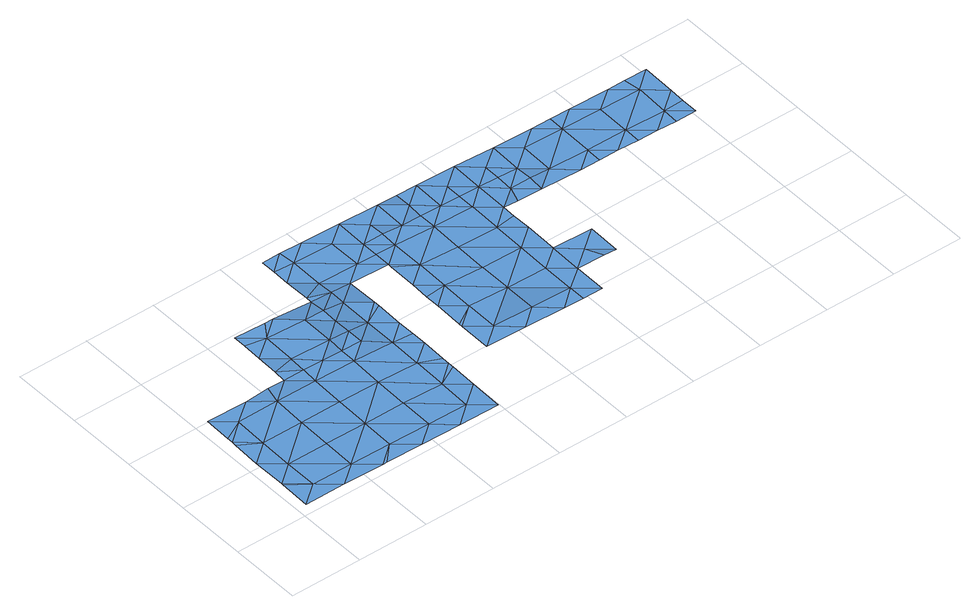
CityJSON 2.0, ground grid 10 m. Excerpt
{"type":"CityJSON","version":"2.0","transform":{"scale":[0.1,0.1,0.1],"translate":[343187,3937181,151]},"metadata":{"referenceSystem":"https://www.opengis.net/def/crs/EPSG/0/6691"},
"CityObjects":{
"waterbody1":{"type":"WaterBody","attributes":{"name":"5","class":"1140","function":"1","WaterBodyRiverFloodingRiskAttribute.description":"3","WaterBodyRiverFloodingRiskAttribute.rankOrg":"1","WaterBodyRiverFloodingRiskAttribute.adminType":"2","WaterBodyRiverFloodingRiskAttribute.scale":"L2"},"geometry":[{"type":"MultiSurface","lod":"1","boundaries":[[[0,1,2]],[[3,2,1]],[[3,4,2]],[[5,6,7]],[[8,6,5]],[[9,6,8]],[[10,5,11]],[[12,11,5]],[[13,11,12]],[[14,15,16]],[[17,18,19]],[[20,21,22]],[[23,20,22]],[[24,25,26]],[[23,25,24]],[[25,27,26]],[[28,26,27]],[[12,29,13]],[[30,29,12]],[[31,29,30]],[[15,19,32]],[[33,32,19]],[[34,19,14]],[[34,35,19]],[[17,19,35]],[[18,17,36]],[[36,17,21]],[[17,22,21]],[[17,30,22]],[[37,22,30]],[[22,37,25]],[[25,37,38]],[[39,38,37]],[[38,39,40]],[[39,41,40]],[[2,41,39]],[[2,39,42]],[[42,39,43]],[[43,39,44]],[[44,5,43]],[[0,42,43]],[[40,41,45]],[[45,41,46]],[[46,41,4]],[[7,0,43]],[[0,2,42]],[[5,7,43]],[[47,6,9]],[[48,3,1]],[[41,2,4]],[[10,8,5]],[[44,12,5]],[[37,30,12]],[[30,35,31]],[[19,15,14]],[[17,35,30]],[[18,33,19]],[[23,22,25]],[[27,25,38]],[[37,12,44]],[[44,39,37]],[[38,40,27]],[[49,40,45]],[[27,40,49]],[[49,28,27]],[[50,51,7]],[[51,0,7]],[[52,0,51]],[[1,0,52]],[[53,54,16]],[[53,16,15]],[[55,53,15]],[[47,56,6]],[[56,7,6]],[[15,32,55]],[[56,50,7]],[[48,1,57]],[[57,1,52]]]}]},
"waterbody2":{"type":"WaterBody","attributes":{"name":"5","class":"1140","function":"1","WaterBodyRiverFloodingRiskAttribute.description":"3","WaterBodyRiverFloodingRiskAttribute.rankOrg":"2","WaterBodyRiverFloodingRiskAttribute.adminType":"2","WaterBodyRiverFloodingRiskAttribute.scale":"L2"},"geometry":[{"type":"MultiSurface","lod":"1","boundaries":[[[58,59,60]],[[14,16,61]],[[61,54,62]],[[16,54,61]],[[31,63,29]],[[31,34,63]],[[11,13,64]],[[34,14,63]],[[35,34,31]],[[65,64,66]],[[60,65,66]],[[65,60,67]],[[67,60,59]],[[63,14,61]],[[60,63,61]],[[29,63,66]],[[13,29,66]],[[64,13,66]],[[63,60,66]],[[60,61,62]],[[58,60,62]]]}]},
"waterbody3":{"type":"WaterBody","attributes":{"name":"5","class":"1140","function":"1","WaterBodyRiverFloodingRiskAttribute.description":"3","WaterBodyRiverFloodingRiskAttribute.rankOrg":"1","WaterBodyRiverFloodingRiskAttribute.adminType":"2","WaterBodyRiverFloodingRiskAttribute.scale":"L2"},"geometry":[{"type":"MultiSurface","lod":"1","boundaries":[[[68,69,70]],[[70,71,68]],[[70,72,71]],[[73,72,74]],[[75,76,74]],[[69,77,78]],[[79,80,81]],[[82,70,69]],[[82,72,70]],[[82,74,72]],[[83,74,82]],[[83,75,74]],[[84,85,86]],[[86,87,88]],[[89,88,87]],[[90,91,92]],[[93,91,90]],[[93,94,91]],[[95,96,97]],[[98,96,95]],[[98,91,96]],[[99,91,98]],[[100,87,81]],[[101,100,102]],[[80,102,100]],[[102,80,103]],[[80,78,103]],[[82,78,80]],[[69,78,82]],[[100,95,87]],[[104,77,69]],[[105,106,107]],[[105,103,106]],[[107,106,108]],[[108,106,77]],[[103,77,106]],[[109,87,95]],[[109,89,87]],[[110,86,88]],[[101,98,100]],[[110,111,86]],[[86,111,84]],[[112,72,73]],[[71,72,112]],[[76,73,74]],[[82,79,83]],[[97,109,95]],[[100,98,95]],[[80,100,81]],[[77,103,78]],[[82,80,79]],[[113,69,68]],[[113,104,69]],[[91,99,92]],[[94,96,91]],[[83,114,75]],[[114,83,115]],[[83,116,115]],[[83,79,116]],[[81,116,79]],[[81,87,116]],[[87,86,116]],[[117,115,116]],[[85,117,116]],[[116,86,85]]]}]},
"waterbody4":{"type":"WaterBody","attributes":{"name":"5","class":"1140","function":"1","WaterBodyRiverFloodingRiskAttribute.description":"3","WaterBodyRiverFloodingRiskAttribute.rankOrg":"2","WaterBodyRiverFloodingRiskAttribute.adminType":"2","WaterBodyRiverFloodingRiskAttribute.scale":"L2"},"geometry":[{"type":"MultiSurface","lod":"1","boundaries":[[[118,119,120]],[[120,119,121]],[[111,122,123]],[[89,109,124]],[[125,126,124]],[[125,124,109]],[[127,125,109]],[[128,125,127]],[[129,128,130]],[[129,130,93]],[[94,93,130]],[[110,122,111]],[[131,132,123]],[[88,124,133]],[[97,96,127]],[[88,89,124]],[[127,109,97]],[[96,128,127]],[[130,128,96]],[[129,93,134]],[[134,93,135]],[[135,136,137]],[[136,135,92]],[[90,92,135]],[[138,139,140]],[[138,141,139]],[[141,142,143]],[[142,144,143]],[[144,145,143]],[[143,145,146]],[[143,146,147]],[[143,147,139]],[[148,139,147]],[[148,149,139]],[[147,150,151]],[[150,147,137]],[[152,150,137]],[[151,148,147]],[[139,141,143]],[[149,140,139]],[[136,152,137]],[[134,153,129]],[[96,94,130]],[[135,93,90]],[[122,88,133]],[[110,88,122]],[[154,121,155]],[[154,120,121]],[[154,155,156]],[[155,121,131]],[[121,132,131]],[[123,132,111]],[[123,122,133]],[[133,124,126]],[[54,53,118]],[[118,53,119]],[[121,119,157]],[[121,157,132]],[[111,132,157]],[[84,111,157]],[[84,157,85]],[[147,146,158]],[[134,135,158]],[[135,137,158]],[[145,159,146]],[[159,158,146]],[[147,158,137]],[[134,158,153]],[[153,158,160]],[[157,55,85]],[[55,157,119]],[[53,55,119]],[[160,158,159]]]}]}
},
"vertices":[
[36,74,15],[36,28,15],[92,27,16],[63,4,16],[120,3,16],[95,166,17],[38,167,16],[37,121,15],[67,189,16],[10,190,16],[100,189,18],[123,188,19],[151,165,18],[152,188,19],[237,233,17],[266,255,15],[238,256,17],[265,163,16],[293,185,16],[265,209,16],[292,104,16],[293,139,16],[264,117,16],[292,93,16],[292,85,16],[263,70,16],[291,47,16],[262,24,16],[290,0,16],[180,187,19],[208,164,18],[208,187,18],[294,232,16],[294,224,16],[237,209,18],[237,186,18],[293,161,16],[207,118,17],[206,71,17],[150,72,16],[206,25,16],[149,26,16],[93,73,16],[94,120,16],[150,119,17],[177,2,16],[126,3,16],[9,152,16],[7,5,15],[233,1,16],[9,137,16],[8,98,15],[8,52,15],[267,278,14],[238,279,15],[295,278,13],[9,144,16],[8,49,15],
[169,280,19],[125,281,20],[153,257,20],[210,256,18],[182,280,19],[209,210,19],[124,206,19],[124,235,20],[152,211,20],[125,263,20],
[462,90,10],[490,113,10],[434,114,11],[405,91,11],[377,115,12],[349,138,11],[378,161,11],[350,184,11],[349,144,11],[519,135,9],[491,159,9],[435,206,9],[492,205,9],[436,252,9],[435,160,9],[379,207,11],[352,300,11],[352,277,11],[380,299,11],[437,298,9],[409,322,10],[437,322,9],[579,296,7],[550,296,7],[578,273,6],[579,319,6],[551,320,7],[494,297,8],[522,320,8],[494,321,8],[522,274,8],[542,273,7],[493,251,8],[521,255,8],[521,228,9],[520,181,9],[518,89,10],[577,180,8],[548,158,8],[576,134,8],[558,134,9],[466,321,9],[381,323,11],[352,323,11],[348,92,12],[490,89,10],[350,205,11],[351,231,11],[380,253,11],[352,272,11],
[238,288,15],[267,301,13],[239,325,13],[268,348,12],[381,346,10],[353,369,11],[438,345,10],[467,367,9],[438,368,9],[494,344,8],[523,366,8],[580,365,6],[551,343,7],[297,370,12],[324,347,11],[410,368,10],[608,342,6],[607,295,6],[635,272,5],[664,294,5],[805,293,4],[777,292,4],[805,269,4],[806,315,4],[806,361,5],[778,339,5],[775,362,5],[750,362,5],[721,340,5],[720,293,5],[748,270,5],[776,269,4],[691,271,5],[720,270,5],[663,271,5],[636,364,5],[240,350,12],[266,371,12],[240,371,12],[324,300,12],[664,341,5],[693,363,5],[665,364,5]
]}
